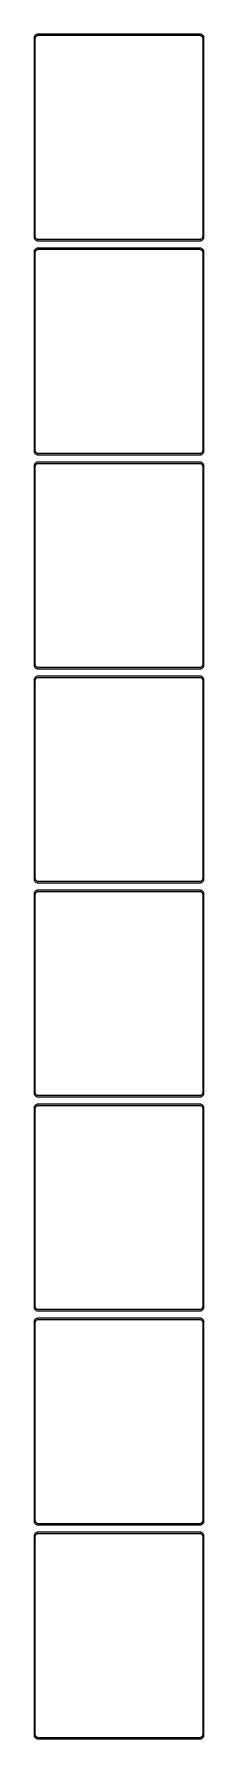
# Model space of a CAD drawing. Header units: metres. Extents: x -105 to 105, y 3833 to 7783.
# Drawn here: x -105 to 105, y 5681 to 7783 of the extents above; entities that cross this region are included whole.
import ezdxf

# ---------------------------------------------------------------- set-up
doc = ezdxf.new("R2010")
doc.units = ezdxf.units.M

msp = doc.modelspace()

# ---------------------------------------------------------------- linework, layer by layer
for p, q in [((-104.045, 7781.44), (-104.382, 7780.91)), ((-103.645, 7781.92), (-104.045, 7781.44)), ((-103.187, 7782.35), (-103.645, 7781.92)), ((-102.679, 7782.72), (-103.187, 7782.35)), ((-102.129, 7783.02), (-102.679, 7782.72)), ((-102.416, 7780.74), (-102.05, 7781.08)), ((-101.545, 7783.26), (-102.129, 7783.02)), ((-102.05, 7781.08), (-101.643, 7781.38)), ((-101.643, 7781.38), (-101.203, 7781.62)), ((-100.937, 7783.41), (-101.545, 7783.26)), ((-101.203, 7781.62), (-100.736, 7781.8)), ((-100.314, 7783.49), (-100.937, 7783.41)), ((-100.736, 7781.8), (-100.25, 7781.93)), ((100.314, 7783.49), (-100.314, 7783.49)), ((-100.25, 7781.93), (-99.7512, 7781.99)), ((-99.7512, 7781.99), (99.7512, 7781.99)), ((99.7512, 7781.99), (100.25, 7781.93)), ((100.25, 7781.93), (100.736, 7781.8)), ((100.937, 7783.41), (100.314, 7783.49)), ((100.736, 7781.8), (101.203, 7781.62)), ((101.545, 7783.26), (100.937, 7783.41)), ((101.203, 7781.62), (101.643, 7781.38)), ((102.129, 7783.02), (101.545, 7783.26)), ((101.643, 7781.38), (102.05, 7781.08)), ((102.05, 7781.08), (102.416, 7780.74)), ((102.679, 7782.72), (102.129, 7783.02)), ((103.187, 7782.35), (102.679, 7782.72)), ((103.645, 7781.92), (103.187, 7782.35)), ((104.045, 7781.44), (103.645, 7781.92)), ((104.382, 7780.91), (104.045, 7781.44)), ((-104.961, 7779.13), (-105, 7778.5)), ((-105, 7778.5), (-105, 7533.5)), ((-104.843, 7779.74), (-104.961, 7779.13)), ((-104.649, 7780.34), (-104.843, 7779.74)), ((-104.382, 7780.91), (-104.649, 7780.34)), ((-103.5, 7778), (-103.468, 7778.5)), ((-103.5, 7534), (-103.5, 7778)), ((-103.468, 7778.5), (-103.374, 7778.99)), ((-103.374, 7778.99), (-103.219, 7779.47)), ((-103.219, 7779.47), (-103.005, 7779.93)), ((-103.005, 7779.93), (-102.736, 7780.35)), ((-102.736, 7780.35), (-102.416, 7780.74)), ((102.416, 7780.74), (102.736, 7780.35)), ((102.736, 7780.35), (103.005, 7779.93)), ((103.005, 7779.93), (103.219, 7779.47)), ((103.219, 7779.47), (103.374, 7778.99)), ((103.374, 7778.99), (103.468, 7778.5)), ((103.468, 7778.5), (103.5, 7778)), ((103.5, 7778), (103.5, 7534)), ((104.649, 7780.34), (104.382, 7780.91)), ((104.843, 7779.74), (104.649, 7780.34)), ((104.961, 7779.13), (104.843, 7779.74)), ((105, 7778.5), (104.961, 7779.13)), ((105, 7533.5), (105, 7778.5)), ((-105, 7533.5), (-104.961, 7532.87)), ((-104.961, 7532.87), (-104.843, 7532.26)), ((-104.843, 7532.26), (-104.649, 7531.66)), ((-104.649, 7531.66), (-104.382, 7531.09)), ((-104.382, 7531.09), (-104.045, 7530.56)), ((-104.045, 7530.56), (-103.645, 7530.08)), ((-103.645, 7530.08), (-103.187, 7529.65)), ((-103.468, 7533.5), (-103.5, 7534)), ((-103.374, 7533.01), (-103.468, 7533.5)), ((-103.219, 7532.53), (-103.374, 7533.01)), ((-103.005, 7532.07), (-103.219, 7532.53)), ((-103.187, 7529.65), (-102.679, 7529.28)), ((-102.736, 7531.65), (-103.005, 7532.07)), ((-102.416, 7531.26), (-102.736, 7531.65)), ((-102.679, 7529.28), (-102.129, 7528.98)), ((-102.05, 7530.92), (-102.416, 7531.26)), ((-102.129, 7528.98), (-101.545, 7528.74)), ((-101.643, 7530.62), (-102.05, 7530.92)), ((-101.203, 7530.38), (-101.643, 7530.62)), ((-101.545, 7528.74), (-100.937, 7528.59)), ((-100.736, 7530.2), (-101.203, 7530.38)), ((-100.25, 7530.07), (-100.736, 7530.2)), ((-99.7512, 7530.01), (-100.25, 7530.07)), ((99.7512, 7530.01), (-99.7512, 7530.01)), ((100.25, 7530.07), (99.7512, 7530.01)), ((100.736, 7530.2), (100.25, 7530.07)), ((101.203, 7530.38), (100.736, 7530.2)), ((100.937, 7528.59), (101.545, 7528.74)), ((101.643, 7530.62), (101.203, 7530.38)), ((101.545, 7528.74), (102.129, 7528.98)), ((102.05, 7530.92), (101.643, 7530.62)), ((102.416, 7531.26), (102.05, 7530.92)), ((102.129, 7528.98), (102.679, 7529.28)), ((102.736, 7531.65), (102.416, 7531.26)), ((102.679, 7529.28), (103.187, 7529.65)), ((103.005, 7532.07), (102.736, 7531.65)), ((103.219, 7532.53), (103.005, 7532.07)), ((103.187, 7529.65), (103.645, 7530.08)), ((103.374, 7533.01), (103.219, 7532.53)), ((103.468, 7533.5), (103.374, 7533.01)), ((103.5, 7534), (103.468, 7533.5)), ((103.645, 7530.08), (104.045, 7530.56)), ((104.045, 7530.56), (104.382, 7531.09)), ((104.382, 7531.09), (104.649, 7531.66)), ((104.649, 7531.66), (104.843, 7532.26)), ((104.843, 7532.26), (104.961, 7532.87)), ((104.961, 7532.87), (105, 7533.5)), ((-104.961, 7515.13), (-105, 7514.5)), ((-105, 7514.5), (-105, 7269.5)), ((-104.843, 7515.74), (-104.961, 7515.13)), ((-104.649, 7516.34), (-104.843, 7515.74)), ((-104.382, 7516.91), (-104.649, 7516.34)), ((-104.045, 7517.44), (-104.382, 7516.91)), ((-103.645, 7517.92), (-104.045, 7517.44)), ((-103.187, 7518.35), (-103.645, 7517.92)), ((-103.5, 7514), (-103.468, 7514.5)), ((-103.5, 7270), (-103.5, 7514)), ((-103.468, 7514.5), (-103.374, 7514.99)), ((-103.374, 7514.99), (-103.219, 7515.47)), ((-103.219, 7515.47), (-103.005, 7515.93)), ((-102.679, 7518.72), (-103.187, 7518.35)), ((-103.005, 7515.93), (-102.736, 7516.35)), ((-102.736, 7516.35), (-102.416, 7516.74)), ((-102.129, 7519.02), (-102.679, 7518.72)), ((-102.416, 7516.74), (-102.05, 7517.08)), ((-101.545, 7519.26), (-102.129, 7519.02)), ((-102.05, 7517.08), (-101.643, 7517.38)), ((-101.643, 7517.38), (-101.203, 7517.62)), ((-100.937, 7519.41), (-101.545, 7519.26)), ((-101.203, 7517.62), (-100.736, 7517.8)), ((-100.937, 7528.59), (-100.314, 7528.51)), ((-100.314, 7519.49), (-100.937, 7519.41)), ((-100.736, 7517.8), (-100.25, 7517.93)), ((-100.314, 7528.51), (100.314, 7528.51)), ((100.314, 7519.49), (-100.314, 7519.49)), ((-100.25, 7517.93), (-99.7512, 7517.99)), ((-99.7512, 7517.99), (99.7512, 7517.99)), ((99.7512, 7517.99), (100.25, 7517.93)), ((100.25, 7517.93), (100.736, 7517.8)), ((100.314, 7528.51), (100.937, 7528.59)), ((100.937, 7519.41), (100.314, 7519.49)), ((100.736, 7517.8), (101.203, 7517.62)), ((101.545, 7519.26), (100.937, 7519.41)), ((101.203, 7517.62), (101.643, 7517.38)), ((102.129, 7519.02), (101.545, 7519.26)), ((101.643, 7517.38), (102.05, 7517.08)), ((102.05, 7517.08), (102.416, 7516.74)), ((102.679, 7518.72), (102.129, 7519.02)), ((102.416, 7516.74), (102.736, 7516.35)), ((103.187, 7518.35), (102.679, 7518.72)), ((102.736, 7516.35), (103.005, 7515.93)), ((103.005, 7515.93), (103.219, 7515.47)), ((103.645, 7517.92), (103.187, 7518.35)), ((103.219, 7515.47), (103.374, 7514.99)), ((103.374, 7514.99), (103.468, 7514.5)), ((103.468, 7514.5), (103.5, 7514)), ((103.5, 7514), (103.5, 7270)), ((104.045, 7517.44), (103.645, 7517.92)), ((104.382, 7516.91), (104.045, 7517.44)), ((104.649, 7516.34), (104.382, 7516.91)), ((104.843, 7515.74), (104.649, 7516.34)), ((104.961, 7515.13), (104.843, 7515.74)), ((105, 7514.5), (104.961, 7515.13)), ((105, 7269.5), (105, 7514.5)), ((-105, 7269.5), (-104.961, 7268.87)), ((-104.961, 7268.87), (-104.843, 7268.26)), ((-104.843, 7268.26), (-104.649, 7267.66)), ((-104.649, 7267.66), (-104.382, 7267.09)), ((-104.382, 7267.09), (-104.045, 7266.56)), ((-104.045, 7266.56), (-103.645, 7266.08)), ((-103.645, 7266.08), (-103.187, 7265.65)), ((-103.468, 7269.5), (-103.5, 7270)), ((-103.374, 7269.01), (-103.468, 7269.5)), ((-103.219, 7268.53), (-103.374, 7269.01)), ((-103.005, 7268.07), (-103.219, 7268.53)), ((-103.187, 7265.65), (-102.679, 7265.28)), ((-102.736, 7267.65), (-103.005, 7268.07)), ((-102.416, 7267.26), (-102.736, 7267.65)), ((-102.679, 7265.28), (-102.129, 7264.98)), ((-102.05, 7266.92), (-102.416, 7267.26)), ((-102.129, 7264.98), (-101.545, 7264.74)), ((-101.643, 7266.62), (-102.05, 7266.92)), ((-101.203, 7266.38), (-101.643, 7266.62)), ((-101.545, 7264.74), (-100.937, 7264.59)), ((-100.937, 7255.41), (-101.545, 7255.26)), ((-100.736, 7266.2), (-101.203, 7266.38)), ((-100.937, 7264.59), (-100.314, 7264.51)), ((-100.314, 7255.49), (-100.937, 7255.41)), ((-100.25, 7266.07), (-100.736, 7266.2)), ((-100.314, 7264.51), (100.314, 7264.51)), ((100.314, 7255.49), (-100.314, 7255.49)), ((-99.7512, 7266.01), (-100.25, 7266.07)), ((99.7512, 7266.01), (-99.7512, 7266.01)), ((100.25, 7266.07), (99.7512, 7266.01)), ((100.736, 7266.2), (100.25, 7266.07)), ((100.314, 7264.51), (100.937, 7264.59)), ((100.937, 7255.41), (100.314, 7255.49)), ((101.203, 7266.38), (100.736, 7266.2)), ((100.937, 7264.59), (101.545, 7264.74)), ((101.545, 7255.26), (100.937, 7255.41)), ((101.643, 7266.62), (101.203, 7266.38)), ((101.545, 7264.74), (102.129, 7264.98)), ((102.05, 7266.92), (101.643, 7266.62)), ((102.416, 7267.26), (102.05, 7266.92)), ((102.129, 7264.98), (102.679, 7265.28)), ((102.736, 7267.65), (102.416, 7267.26)), ((102.679, 7265.28), (103.187, 7265.65)), ((103.005, 7268.07), (102.736, 7267.65)), ((103.219, 7268.53), (103.005, 7268.07)), ((103.187, 7265.65), (103.645, 7266.08)), ((103.374, 7269.01), (103.219, 7268.53)), ((103.468, 7269.5), (103.374, 7269.01)), ((103.5, 7270), (103.468, 7269.5)), ((103.645, 7266.08), (104.045, 7266.56)), ((104.045, 7266.56), (104.382, 7267.09)), ((104.382, 7267.09), (104.649, 7267.66)), ((104.649, 7267.66), (104.843, 7268.26)), ((104.843, 7268.26), (104.961, 7268.87)), ((104.961, 7268.87), (105, 7269.5)), ((-104.961, 7251.13), (-105, 7250.5)), ((-105, 7250.5), (-105, 7005.5)), ((-104.843, 7251.74), (-104.961, 7251.13)), ((-104.649, 7252.34), (-104.843, 7251.74)), ((-104.382, 7252.91), (-104.649, 7252.34)), ((-104.045, 7253.44), (-104.382, 7252.91)), ((-103.645, 7253.92), (-104.045, 7253.44)), ((-103.187, 7254.35), (-103.645, 7253.92)), ((-103.5, 7250), (-103.468, 7250.5)), ((-103.5, 7006), (-103.5, 7250)), ((-103.468, 7250.5), (-103.374, 7250.99)), ((-103.374, 7250.99), (-103.219, 7251.47)), ((-103.219, 7251.47), (-103.005, 7251.93)), ((-102.679, 7254.72), (-103.187, 7254.35)), ((-103.005, 7251.93), (-102.736, 7252.35)), ((-102.736, 7252.35), (-102.416, 7252.74)), ((-102.129, 7255.02), (-102.679, 7254.72)), ((-102.416, 7252.74), (-102.05, 7253.08)), ((-101.545, 7255.26), (-102.129, 7255.02)), ((-102.05, 7253.08), (-101.643, 7253.38)), ((-101.643, 7253.38), (-101.203, 7253.62)), ((-101.203, 7253.62), (-100.736, 7253.8)), ((-100.736, 7253.8), (-100.25, 7253.93)), ((-100.25, 7253.93), (-99.7512, 7253.99)), ((-99.7512, 7253.99), (99.7512, 7253.99)), ((99.7512, 7253.99), (100.25, 7253.93)), ((100.25, 7253.93), (100.736, 7253.8)), ((100.736, 7253.8), (101.203, 7253.62)), ((101.203, 7253.62), (101.643, 7253.38)), ((102.129, 7255.02), (101.545, 7255.26)), ((101.643, 7253.38), (102.05, 7253.08)), ((102.05, 7253.08), (102.416, 7252.74)), ((102.679, 7254.72), (102.129, 7255.02)), ((102.416, 7252.74), (102.736, 7252.35)), ((103.187, 7254.35), (102.679, 7254.72)), ((102.736, 7252.35), (103.005, 7251.93)), ((103.005, 7251.93), (103.219, 7251.47)), ((103.645, 7253.92), (103.187, 7254.35)), ((103.219, 7251.47), (103.374, 7250.99)), ((103.374, 7250.99), (103.468, 7250.5)), ((103.468, 7250.5), (103.5, 7250)), ((103.5, 7250), (103.5, 7006)), ((104.045, 7253.44), (103.645, 7253.92)), ((104.382, 7252.91), (104.045, 7253.44)), ((104.649, 7252.34), (104.382, 7252.91)), ((104.843, 7251.74), (104.649, 7252.34)), ((104.961, 7251.13), (104.843, 7251.74)), ((105, 7250.5), (104.961, 7251.13)), ((105, 7005.5), (105, 7250.5)), ((-105, 7005.5), (-104.961, 7004.87)), ((-104.961, 7004.87), (-104.843, 7004.26)), ((-104.843, 7004.26), (-104.649, 7003.66)), ((-104.649, 7003.66), (-104.382, 7003.09)), ((-104.382, 7003.09), (-104.045, 7002.56)), ((-103.468, 7005.5), (-103.5, 7006)), ((-103.374, 7005.01), (-103.468, 7005.5)), ((-103.219, 7004.53), (-103.374, 7005.01)), ((-103.005, 7004.07), (-103.219, 7004.53)), ((-102.736, 7003.65), (-103.005, 7004.07)), ((-102.416, 7003.26), (-102.736, 7003.65)), ((-102.05, 7002.92), (-102.416, 7003.26)), ((102.416, 7003.26), (102.05, 7002.92)), ((102.736, 7003.65), (102.416, 7003.26)), ((103.005, 7004.07), (102.736, 7003.65)), ((103.219, 7004.53), (103.005, 7004.07)), ((103.374, 7005.01), (103.219, 7004.53)), ((103.468, 7005.5), (103.374, 7005.01)), ((103.5, 7006), (103.468, 7005.5)), ((104.045, 7002.56), (104.382, 7003.09)), ((104.382, 7003.09), (104.649, 7003.66)), ((104.649, 7003.66), (104.843, 7004.26)), ((104.843, 7004.26), (104.961, 7004.87)), ((104.961, 7004.87), (105, 7005.5)), ((-104.961, 6987.13), (-105, 6986.5)), ((-105, 6986.5), (-105, 6741.5)), ((-104.843, 6987.74), (-104.961, 6987.13)), ((-104.649, 6988.34), (-104.843, 6987.74)), ((-104.382, 6988.91), (-104.649, 6988.34)), ((-104.045, 6989.44), (-104.382, 6988.91)), ((-104.045, 7002.56), (-103.645, 7002.08)), ((-103.645, 6989.92), (-104.045, 6989.44)), ((-103.645, 7002.08), (-103.187, 7001.65)), ((-103.187, 6990.35), (-103.645, 6989.92)), ((-103.5, 6986), (-103.468, 6986.5)), ((-103.5, 6742), (-103.5, 6986)), ((-103.468, 6986.5), (-103.374, 6986.99)), ((-103.374, 6986.99), (-103.219, 6987.47)), ((-103.219, 6987.47), (-103.005, 6987.93)), ((-103.187, 7001.65), (-102.679, 7001.28)), ((-102.679, 6990.72), (-103.187, 6990.35)), ((-103.005, 6987.93), (-102.736, 6988.35)), ((-102.736, 6988.35), (-102.416, 6988.74)), ((-102.679, 7001.28), (-102.129, 7000.98)), ((-102.129, 6991.02), (-102.679, 6990.72)), ((-102.416, 6988.74), (-102.05, 6989.08)), ((-102.129, 7000.98), (-101.545, 7000.74)), ((-101.545, 6991.26), (-102.129, 6991.02)), ((-101.643, 7002.62), (-102.05, 7002.92)), ((-102.05, 6989.08), (-101.643, 6989.38)), ((-101.203, 7002.38), (-101.643, 7002.62)), ((-101.643, 6989.38), (-101.203, 6989.62)), ((-101.545, 7000.74), (-100.937, 7000.59)), ((-100.937, 6991.41), (-101.545, 6991.26)), ((-100.736, 7002.2), (-101.203, 7002.38)), ((-101.203, 6989.62), (-100.736, 6989.8)), ((-100.937, 7000.59), (-100.314, 7000.51)), ((-100.314, 6991.49), (-100.937, 6991.41)), ((-100.25, 7002.07), (-100.736, 7002.2)), ((-100.736, 6989.8), (-100.25, 6989.93)), ((-100.314, 7000.51), (100.314, 7000.51)), ((100.314, 6991.49), (-100.314, 6991.49)), ((-99.7512, 7002.01), (-100.25, 7002.07)), ((-100.25, 6989.93), (-99.7512, 6989.99)), ((99.7512, 7002.01), (-99.7512, 7002.01)), ((-99.7512, 6989.99), (99.7512, 6989.99)), ((100.25, 7002.07), (99.7512, 7002.01)), ((99.7512, 6989.99), (100.25, 6989.93)), ((100.736, 7002.2), (100.25, 7002.07)), ((100.25, 6989.93), (100.736, 6989.8)), ((100.314, 7000.51), (100.937, 7000.59)), ((100.937, 6991.41), (100.314, 6991.49)), ((101.203, 7002.38), (100.736, 7002.2)), ((100.736, 6989.8), (101.203, 6989.62)), ((100.937, 7000.59), (101.545, 7000.74)), ((101.545, 6991.26), (100.937, 6991.41)), ((101.643, 7002.62), (101.203, 7002.38)), ((101.203, 6989.62), (101.643, 6989.38)), ((101.545, 7000.74), (102.129, 7000.98)), ((102.129, 6991.02), (101.545, 6991.26)), ((102.05, 7002.92), (101.643, 7002.62)), ((101.643, 6989.38), (102.05, 6989.08)), ((102.05, 6989.08), (102.416, 6988.74)), ((102.129, 7000.98), (102.679, 7001.28)), ((102.679, 6990.72), (102.129, 6991.02)), ((102.416, 6988.74), (102.736, 6988.35)), ((102.679, 7001.28), (103.187, 7001.65)), ((103.187, 6990.35), (102.679, 6990.72)), ((102.736, 6988.35), (103.005, 6987.93)), ((103.005, 6987.93), (103.219, 6987.47)), ((103.187, 7001.65), (103.645, 7002.08)), ((103.645, 6989.92), (103.187, 6990.35)), ((103.219, 6987.47), (103.374, 6986.99)), ((103.374, 6986.99), (103.468, 6986.5)), ((103.468, 6986.5), (103.5, 6986)), ((103.5, 6986), (103.5, 6742)), ((103.645, 7002.08), (104.045, 7002.56)), ((104.045, 6989.44), (103.645, 6989.92)), ((104.382, 6988.91), (104.045, 6989.44)), ((104.649, 6988.34), (104.382, 6988.91)), ((104.843, 6987.74), (104.649, 6988.34)), ((104.961, 6987.13), (104.843, 6987.74)), ((105, 6986.5), (104.961, 6987.13)), ((105, 6741.5), (105, 6986.5)), ((-105, 6741.5), (-104.961, 6740.87)), ((-104.961, 6740.87), (-104.843, 6740.26)), ((-104.843, 6740.26), (-104.649, 6739.66)), ((-104.649, 6739.66), (-104.382, 6739.09)), ((-104.382, 6739.09), (-104.045, 6738.56)), ((-104.045, 6738.56), (-103.645, 6738.08)), ((-103.645, 6738.08), (-103.187, 6737.65)), ((-103.468, 6741.5), (-103.5, 6742)), ((-103.374, 6741.01), (-103.468, 6741.5)), ((-103.219, 6740.53), (-103.374, 6741.01)), ((-103.005, 6740.07), (-103.219, 6740.53)), ((-103.187, 6737.65), (-102.679, 6737.28)), ((-102.736, 6739.65), (-103.005, 6740.07)), ((-102.416, 6739.26), (-102.736, 6739.65)), ((-102.679, 6737.28), (-102.129, 6736.98)), ((-102.05, 6738.92), (-102.416, 6739.26)), ((-102.129, 6736.98), (-101.545, 6736.74)), ((-101.643, 6738.62), (-102.05, 6738.92)), ((-101.203, 6738.38), (-101.643, 6738.62)), ((-101.545, 6736.74), (-100.937, 6736.59)), ((-100.736, 6738.2), (-101.203, 6738.38)), ((-100.937, 6736.59), (-100.314, 6736.51)), ((-100.25, 6738.07), (-100.736, 6738.2)), ((-100.314, 6736.51), (100.314, 6736.51)), ((-99.7512, 6738.01), (-100.25, 6738.07)), ((99.7512, 6738.01), (-99.7512, 6738.01)), ((100.25, 6738.07), (99.7512, 6738.01)), ((100.736, 6738.2), (100.25, 6738.07)), ((100.314, 6736.51), (100.937, 6736.59)), ((101.203, 6738.38), (100.736, 6738.2)), ((100.937, 6736.59), (101.545, 6736.74)), ((101.643, 6738.62), (101.203, 6738.38)), ((101.545, 6736.74), (102.129, 6736.98)), ((102.05, 6738.92), (101.643, 6738.62)), ((102.416, 6739.26), (102.05, 6738.92)), ((102.129, 6736.98), (102.679, 6737.28)), ((102.736, 6739.65), (102.416, 6739.26)), ((102.679, 6737.28), (103.187, 6737.65)), ((103.005, 6740.07), (102.736, 6739.65)), ((103.219, 6740.53), (103.005, 6740.07)), ((103.187, 6737.65), (103.645, 6738.08)), ((103.374, 6741.01), (103.219, 6740.53)), ((103.468, 6741.5), (103.374, 6741.01)), ((103.5, 6742), (103.468, 6741.5)), ((103.645, 6738.08), (104.045, 6738.56)), ((104.045, 6738.56), (104.382, 6739.09)), ((104.382, 6739.09), (104.649, 6739.66)), ((104.649, 6739.66), (104.843, 6740.26)), ((104.843, 6740.26), (104.961, 6740.87)), ((104.961, 6740.87), (105, 6741.5)), ((-104.961, 6723.13), (-105, 6722.5)), ((-105, 6722.5), (-105, 6477.5)), ((-104.843, 6723.74), (-104.961, 6723.13)), ((-104.649, 6724.34), (-104.843, 6723.74)), ((-104.382, 6724.91), (-104.649, 6724.34)), ((-104.045, 6725.44), (-104.382, 6724.91)), ((-103.645, 6725.92), (-104.045, 6725.44)), ((-103.187, 6726.35), (-103.645, 6725.92)), ((-103.5, 6722), (-103.468, 6722.5)), ((-103.5, 6478), (-103.5, 6722)), ((-103.468, 6722.5), (-103.374, 6722.99)), ((-103.374, 6722.99), (-103.219, 6723.47)), ((-103.219, 6723.47), (-103.005, 6723.93)), ((-102.679, 6726.72), (-103.187, 6726.35)), ((-103.005, 6723.93), (-102.736, 6724.35)), ((-102.736, 6724.35), (-102.416, 6724.74)), ((-102.129, 6727.02), (-102.679, 6726.72)), ((-102.416, 6724.74), (-102.05, 6725.08)), ((-101.545, 6727.26), (-102.129, 6727.02)), ((-102.05, 6725.08), (-101.643, 6725.38)), ((-101.643, 6725.38), (-101.203, 6725.62)), ((-100.937, 6727.41), (-101.545, 6727.26)), ((-101.203, 6725.62), (-100.736, 6725.8)), ((-100.314, 6727.49), (-100.937, 6727.41)), ((-100.736, 6725.8), (-100.25, 6725.93)), ((100.314, 6727.49), (-100.314, 6727.49)), ((-100.25, 6725.93), (-99.7512, 6725.99)), ((-99.7512, 6725.99), (99.7512, 6725.99)), ((99.7512, 6725.99), (100.25, 6725.93)), ((100.25, 6725.93), (100.736, 6725.8)), ((100.937, 6727.41), (100.314, 6727.49)), ((100.736, 6725.8), (101.203, 6725.62)), ((101.545, 6727.26), (100.937, 6727.41)), ((101.203, 6725.62), (101.643, 6725.38)), ((102.129, 6727.02), (101.545, 6727.26)), ((101.643, 6725.38), (102.05, 6725.08)), ((102.05, 6725.08), (102.416, 6724.74)), ((102.679, 6726.72), (102.129, 6727.02)), ((102.416, 6724.74), (102.736, 6724.35)), ((103.187, 6726.35), (102.679, 6726.72)), ((102.736, 6724.35), (103.005, 6723.93)), ((103.005, 6723.93), (103.219, 6723.47)), ((103.645, 6725.92), (103.187, 6726.35)), ((103.219, 6723.47), (103.374, 6722.99)), ((103.374, 6722.99), (103.468, 6722.5)), ((103.468, 6722.5), (103.5, 6722)), ((103.5, 6722), (103.5, 6478)), ((104.045, 6725.44), (103.645, 6725.92)), ((104.382, 6724.91), (104.045, 6725.44)), ((104.649, 6724.34), (104.382, 6724.91)), ((104.843, 6723.74), (104.649, 6724.34)), ((104.961, 6723.13), (104.843, 6723.74)), ((105, 6722.5), (104.961, 6723.13)), ((105, 6477.5), (105, 6722.5)), ((-105, 6477.5), (-104.961, 6476.87)), ((-103.468, 6477.5), (-103.5, 6478)), ((-103.374, 6477.01), (-103.468, 6477.5)), ((103.468, 6477.5), (103.374, 6477.01)), ((103.5, 6478), (103.468, 6477.5)), ((104.961, 6476.87), (105, 6477.5)), ((-104.961, 6459.13), (-105, 6458.5)), ((-105, 6458.5), (-105, 6213.5)), ((-104.961, 6476.87), (-104.843, 6476.26)), ((-104.843, 6459.74), (-104.961, 6459.13)), ((-104.843, 6476.26), (-104.649, 6475.66)), ((-104.649, 6460.34), (-104.843, 6459.74)), ((-104.649, 6475.66), (-104.382, 6475.09)), ((-104.382, 6460.91), (-104.649, 6460.34)), ((-104.382, 6475.09), (-104.045, 6474.56)), ((-104.045, 6461.44), (-104.382, 6460.91)), ((-104.045, 6474.56), (-103.645, 6474.08)), ((-103.645, 6461.92), (-104.045, 6461.44)), ((-103.645, 6474.08), (-103.187, 6473.65)), ((-103.187, 6462.35), (-103.645, 6461.92)), ((-103.5, 6458), (-103.468, 6458.5)), ((-103.5, 6214), (-103.5, 6458)), ((-103.468, 6458.5), (-103.374, 6458.99)), ((-103.219, 6476.53), (-103.374, 6477.01)), ((-103.374, 6458.99), (-103.219, 6459.47)), ((-103.005, 6476.07), (-103.219, 6476.53)), ((-103.219, 6459.47), (-103.005, 6459.93)), ((-103.187, 6473.65), (-102.679, 6473.28)), ((-102.679, 6462.72), (-103.187, 6462.35)), ((-102.736, 6475.65), (-103.005, 6476.07)), ((-103.005, 6459.93), (-102.736, 6460.35)), ((-102.416, 6475.26), (-102.736, 6475.65)), ((-102.736, 6460.35), (-102.416, 6460.74)), ((-102.679, 6473.28), (-102.129, 6472.98)), ((-102.129, 6463.02), (-102.679, 6462.72)), ((-102.05, 6474.92), (-102.416, 6475.26)), ((-102.416, 6460.74), (-102.05, 6461.08)), ((-102.129, 6472.98), (-101.545, 6472.74)), ((-101.545, 6463.26), (-102.129, 6463.02)), ((-101.643, 6474.62), (-102.05, 6474.92)), ((-102.05, 6461.08), (-101.643, 6461.38)), ((-101.203, 6474.38), (-101.643, 6474.62)), ((-101.643, 6461.38), (-101.203, 6461.62)), ((-101.545, 6472.74), (-100.937, 6472.59)), ((-100.937, 6463.41), (-101.545, 6463.26)), ((-100.736, 6474.2), (-101.203, 6474.38)), ((-101.203, 6461.62), (-100.736, 6461.8)), ((-100.937, 6472.59), (-100.314, 6472.51)), ((-100.314, 6463.49), (-100.937, 6463.41)), ((-100.25, 6474.07), (-100.736, 6474.2)), ((-100.736, 6461.8), (-100.25, 6461.93)), ((-100.314, 6472.51), (100.314, 6472.51)), ((100.314, 6463.49), (-100.314, 6463.49)), ((-99.7512, 6474.01), (-100.25, 6474.07)), ((-100.25, 6461.93), (-99.7512, 6461.99)), ((99.7512, 6474.01), (-99.7512, 6474.01)), ((-99.7512, 6461.99), (99.7512, 6461.99)), ((100.25, 6474.07), (99.7512, 6474.01)), ((99.7512, 6461.99), (100.25, 6461.93)), ((100.736, 6474.2), (100.25, 6474.07)), ((100.25, 6461.93), (100.736, 6461.8)), ((100.314, 6472.51), (100.937, 6472.59)), ((100.937, 6463.41), (100.314, 6463.49)), ((101.203, 6474.38), (100.736, 6474.2)), ((100.736, 6461.8), (101.203, 6461.62)), ((100.937, 6472.59), (101.545, 6472.74)), ((101.545, 6463.26), (100.937, 6463.41)), ((101.643, 6474.62), (101.203, 6474.38)), ((101.203, 6461.62), (101.643, 6461.38)), ((101.545, 6472.74), (102.129, 6472.98)), ((102.129, 6463.02), (101.545, 6463.26)), ((102.05, 6474.92), (101.643, 6474.62)), ((101.643, 6461.38), (102.05, 6461.08)), ((102.416, 6475.26), (102.05, 6474.92)), ((102.05, 6461.08), (102.416, 6460.74)), ((102.129, 6472.98), (102.679, 6473.28)), ((102.679, 6462.72), (102.129, 6463.02)), ((102.736, 6475.65), (102.416, 6475.26)), ((102.416, 6460.74), (102.736, 6460.35)), ((102.679, 6473.28), (103.187, 6473.65)), ((103.187, 6462.35), (102.679, 6462.72)), ((103.005, 6476.07), (102.736, 6475.65)), ((102.736, 6460.35), (103.005, 6459.93)), ((103.219, 6476.53), (103.005, 6476.07)), ((103.005, 6459.93), (103.219, 6459.47)), ((103.187, 6473.65), (103.645, 6474.08)), ((103.645, 6461.92), (103.187, 6462.35)), ((103.374, 6477.01), (103.219, 6476.53)), ((103.219, 6459.47), (103.374, 6458.99)), ((103.374, 6458.99), (103.468, 6458.5)), ((103.468, 6458.5), (103.5, 6458)), ((103.5, 6458), (103.5, 6214)), ((103.645, 6474.08), (104.045, 6474.56)), ((104.045, 6461.44), (103.645, 6461.92)), ((104.045, 6474.56), (104.382, 6475.09)), ((104.382, 6460.91), (104.045, 6461.44)), ((104.382, 6475.09), (104.649, 6475.66)), ((104.649, 6460.34), (104.382, 6460.91)), ((104.649, 6475.66), (104.843, 6476.26)), ((104.843, 6459.74), (104.649, 6460.34)), ((104.843, 6476.26), (104.961, 6476.87)), ((104.961, 6459.13), (104.843, 6459.74)), ((105, 6458.5), (104.961, 6459.13)), ((105, 6213.5), (105, 6458.5)), ((-105, 6213.5), (-104.961, 6212.87)), ((-104.961, 6212.87), (-104.843, 6212.26)), ((-104.843, 6212.26), (-104.649, 6211.66)), ((-104.649, 6211.66), (-104.382, 6211.09)), ((-104.382, 6211.09), (-104.045, 6210.56)), ((-104.045, 6210.56), (-103.645, 6210.08)), ((-103.645, 6210.08), (-103.187, 6209.65)), ((-103.468, 6213.5), (-103.5, 6214)), ((-103.374, 6213.01), (-103.468, 6213.5)), ((-103.219, 6212.53), (-103.374, 6213.01)), ((-103.005, 6212.07), (-103.219, 6212.53)), ((-103.187, 6209.65), (-102.679, 6209.28)), ((-102.736, 6211.65), (-103.005, 6212.07)), ((-102.416, 6211.26), (-102.736, 6211.65)), ((-102.679, 6209.28), (-102.129, 6208.98)), ((-102.05, 6210.92), (-102.416, 6211.26)), ((-102.129, 6208.98), (-101.545, 6208.74)), ((-101.643, 6210.62), (-102.05, 6210.92)), ((-101.203, 6210.38), (-101.643, 6210.62)), ((-101.545, 6208.74), (-100.937, 6208.59)), ((-100.736, 6210.2), (-101.203, 6210.38)), ((-100.937, 6208.59), (-100.314, 6208.51)), ((-100.25, 6210.07), (-100.736, 6210.2)), ((-100.314, 6208.51), (100.314, 6208.51)), ((-99.7512, 6210.01), (-100.25, 6210.07)), ((99.7512, 6210.01), (-99.7512, 6210.01)), ((100.25, 6210.07), (99.7512, 6210.01)), ((100.736, 6210.2), (100.25, 6210.07)), ((100.314, 6208.51), (100.937, 6208.59)), ((101.203, 6210.38), (100.736, 6210.2)), ((100.937, 6208.59), (101.545, 6208.74)), ((101.643, 6210.62), (101.203, 6210.38)), ((101.545, 6208.74), (102.129, 6208.98)), ((102.05, 6210.92), (101.643, 6210.62)), ((102.416, 6211.26), (102.05, 6210.92)), ((102.129, 6208.98), (102.679, 6209.28)), ((102.736, 6211.65), (102.416, 6211.26)), ((102.679, 6209.28), (103.187, 6209.65)), ((103.005, 6212.07), (102.736, 6211.65)), ((103.219, 6212.53), (103.005, 6212.07)), ((103.187, 6209.65), (103.645, 6210.08)), ((103.374, 6213.01), (103.219, 6212.53)), ((103.468, 6213.5), (103.374, 6213.01)), ((103.5, 6214), (103.468, 6213.5)), ((103.645, 6210.08), (104.045, 6210.56)), ((104.045, 6210.56), (104.382, 6211.09)), ((104.382, 6211.09), (104.649, 6211.66)), ((104.649, 6211.66), (104.843, 6212.26)), ((104.843, 6212.26), (104.961, 6212.87)), ((104.961, 6212.87), (105, 6213.5)), ((-104.961, 6195.13), (-105, 6194.5)), ((-105, 6194.5), (-105, 5949.5)), ((-104.843, 6195.74), (-104.961, 6195.13)), ((-104.649, 6196.34), (-104.843, 6195.74)), ((-104.382, 6196.91), (-104.649, 6196.34)), ((-104.045, 6197.44), (-104.382, 6196.91)), ((-103.645, 6197.92), (-104.045, 6197.44)), ((-103.187, 6198.35), (-103.645, 6197.92)), ((-103.5, 6194), (-103.468, 6194.5)), ((-103.5, 5950), (-103.5, 6194)), ((-103.468, 6194.5), (-103.374, 6194.99)), ((-103.374, 6194.99), (-103.219, 6195.47)), ((-103.219, 6195.47), (-103.005, 6195.93)), ((-102.679, 6198.72), (-103.187, 6198.35)), ((-103.005, 6195.93), (-102.736, 6196.35)), ((-102.736, 6196.35), (-102.416, 6196.74)), ((-102.129, 6199.02), (-102.679, 6198.72)), ((-102.416, 6196.74), (-102.05, 6197.08)), ((-101.545, 6199.26), (-102.129, 6199.02)), ((-102.05, 6197.08), (-101.643, 6197.38)), ((-101.643, 6197.38), (-101.203, 6197.62)), ((-100.937, 6199.41), (-101.545, 6199.26)), ((-101.203, 6197.62), (-100.736, 6197.8)), ((-100.314, 6199.49), (-100.937, 6199.41)), ((-100.736, 6197.8), (-100.25, 6197.93)), ((100.314, 6199.49), (-100.314, 6199.49)), ((-100.25, 6197.93), (-99.7512, 6197.99)), ((-99.7512, 6197.99), (99.7512, 6197.99)), ((99.7512, 6197.99), (100.25, 6197.93)), ((100.25, 6197.93), (100.736, 6197.8)), ((100.937, 6199.41), (100.314, 6199.49)), ((100.736, 6197.8), (101.203, 6197.62)), ((101.545, 6199.26), (100.937, 6199.41)), ((101.203, 6197.62), (101.643, 6197.38)), ((102.129, 6199.02), (101.545, 6199.26)), ((101.643, 6197.38), (102.05, 6197.08)), ((102.05, 6197.08), (102.416, 6196.74)), ((102.679, 6198.72), (102.129, 6199.02)), ((102.416, 6196.74), (102.736, 6196.35)), ((103.187, 6198.35), (102.679, 6198.72)), ((102.736, 6196.35), (103.005, 6195.93)), ((103.005, 6195.93), (103.219, 6195.47)), ((103.645, 6197.92), (103.187, 6198.35)), ((103.219, 6195.47), (103.374, 6194.99)), ((103.374, 6194.99), (103.468, 6194.5)), ((103.468, 6194.5), (103.5, 6194)), ((103.5, 6194), (103.5, 5950)), ((104.045, 6197.44), (103.645, 6197.92)), ((104.382, 6196.91), (104.045, 6197.44)), ((104.649, 6196.34), (104.382, 6196.91)), ((104.843, 6195.74), (104.649, 6196.34)), ((104.961, 6195.13), (104.843, 6195.74)), ((105, 6194.5), (104.961, 6195.13)), ((105, 5949.5), (105, 6194.5)), ((-105, 5949.5), (-104.961, 5948.87)), ((-104.961, 5931.13), (-105, 5930.5)), ((-105, 5930.5), (-105, 5685.5)), ((-104.961, 5948.87), (-104.843, 5948.26)), ((-104.843, 5931.74), (-104.961, 5931.13)), ((-104.843, 5948.26), (-104.649, 5947.66)), ((-104.649, 5932.34), (-104.843, 5931.74)), ((-104.649, 5947.66), (-104.382, 5947.09)), ((-104.382, 5932.91), (-104.649, 5932.34)), ((-104.382, 5947.09), (-104.045, 5946.56)), ((-104.045, 5933.44), (-104.382, 5932.91)), ((-104.045, 5946.56), (-103.645, 5946.08)), ((-103.645, 5933.92), (-104.045, 5933.44)), ((-103.645, 5946.08), (-103.187, 5945.65)), ((-103.187, 5934.35), (-103.645, 5933.92)), ((-103.468, 5949.5), (-103.5, 5950)), ((-103.5, 5930), (-103.468, 5930.5)), ((-103.374, 5949.01), (-103.468, 5949.5)), ((-103.468, 5930.5), (-103.374, 5930.99)), ((-103.219, 5948.53), (-103.374, 5949.01)), ((-103.374, 5930.99), (-103.219, 5931.47)), ((-103.005, 5948.07), (-103.219, 5948.53)), ((-103.219, 5931.47), (-103.005, 5931.93)), ((-103.187, 5945.65), (-102.679, 5945.28)), ((-102.679, 5934.72), (-103.187, 5934.35)), ((-102.736, 5947.65), (-103.005, 5948.07)), ((-103.005, 5931.93), (-102.736, 5932.35)), ((-102.416, 5947.26), (-102.736, 5947.65)), ((-102.736, 5932.35), (-102.416, 5932.74)), ((-102.679, 5945.28), (-102.129, 5944.98)), ((-102.129, 5935.02), (-102.679, 5934.72)), ((-102.05, 5946.92), (-102.416, 5947.26)), ((-102.416, 5932.74), (-102.05, 5933.08)), ((-102.129, 5944.98), (-101.545, 5944.74)), ((-101.545, 5935.26), (-102.129, 5935.02)), ((-101.643, 5946.62), (-102.05, 5946.92)), ((-102.05, 5933.08), (-101.643, 5933.38)), ((-101.203, 5946.38), (-101.643, 5946.62)), ((-101.643, 5933.38), (-101.203, 5933.62)), ((-101.545, 5944.74), (-100.937, 5944.59)), ((-100.937, 5935.41), (-101.545, 5935.26)), ((-100.736, 5946.2), (-101.203, 5946.38)), ((-101.203, 5933.62), (-100.736, 5933.8)), ((-100.937, 5944.59), (-100.314, 5944.51)), ((-100.314, 5935.49), (-100.937, 5935.41)), ((-100.25, 5946.07), (-100.736, 5946.2)), ((-100.736, 5933.8), (-100.25, 5933.93)), ((-100.314, 5944.51), (100.314, 5944.51)), ((100.314, 5935.49), (-100.314, 5935.49)), ((-99.7512, 5946.01), (-100.25, 5946.07)), ((-100.25, 5933.93), (-99.7512, 5933.99)), ((99.7512, 5946.01), (-99.7512, 5946.01)), ((-99.7512, 5933.99), (99.7512, 5933.99)), ((100.25, 5946.07), (99.7512, 5946.01)), ((99.7512, 5933.99), (100.25, 5933.93)), ((100.736, 5946.2), (100.25, 5946.07)), ((100.25, 5933.93), (100.736, 5933.8)), ((100.314, 5944.51), (100.937, 5944.59)), ((100.937, 5935.41), (100.314, 5935.49)), ((101.203, 5946.38), (100.736, 5946.2)), ((100.736, 5933.8), (101.203, 5933.62)), ((100.937, 5944.59), (101.545, 5944.74)), ((101.545, 5935.26), (100.937, 5935.41)), ((101.643, 5946.62), (101.203, 5946.38)), ((101.203, 5933.62), (101.643, 5933.38)), ((101.545, 5944.74), (102.129, 5944.98)), ((102.129, 5935.02), (101.545, 5935.26)), ((102.05, 5946.92), (101.643, 5946.62)), ((101.643, 5933.38), (102.05, 5933.08)), ((102.416, 5947.26), (102.05, 5946.92)), ((102.05, 5933.08), (102.416, 5932.74)), ((102.129, 5944.98), (102.679, 5945.28)), ((102.679, 5934.72), (102.129, 5935.02)), ((102.736, 5947.65), (102.416, 5947.26)), ((102.416, 5932.74), (102.736, 5932.35)), ((102.679, 5945.28), (103.187, 5945.65)), ((103.187, 5934.35), (102.679, 5934.72)), ((103.005, 5948.07), (102.736, 5947.65)), ((102.736, 5932.35), (103.005, 5931.93)), ((103.219, 5948.53), (103.005, 5948.07)), ((103.005, 5931.93), (103.219, 5931.47)), ((103.187, 5945.65), (103.645, 5946.08)), ((103.645, 5933.92), (103.187, 5934.35)), ((103.374, 5949.01), (103.219, 5948.53)), ((103.219, 5931.47), (103.374, 5930.99)), ((103.468, 5949.5), (103.374, 5949.01)), ((103.374, 5930.99), (103.468, 5930.5)), ((103.5, 5950), (103.468, 5949.5)), ((103.468, 5930.5), (103.5, 5930)), ((103.645, 5946.08), (104.045, 5946.56)), ((104.045, 5933.44), (103.645, 5933.92)), ((104.045, 5946.56), (104.382, 5947.09)), ((104.382, 5932.91), (104.045, 5933.44)), ((104.382, 5947.09), (104.649, 5947.66)), ((104.649, 5932.34), (104.382, 5932.91)), ((104.649, 5947.66), (104.843, 5948.26)), ((104.843, 5931.74), (104.649, 5932.34)), ((104.843, 5948.26), (104.961, 5948.87)), ((104.961, 5931.13), (104.843, 5931.74)), ((104.961, 5948.87), (105, 5949.5)), ((105, 5930.5), (104.961, 5931.13)), ((105, 5685.5), (105, 5930.5)), ((-103.5, 5686), (-103.5, 5930)), ((103.5, 5930), (103.5, 5686)), ((-105, 5685.5), (-104.961, 5684.87)), ((-104.961, 5684.87), (-104.843, 5684.26)), ((-104.843, 5684.26), (-104.649, 5683.66)), ((-104.649, 5683.66), (-104.382, 5683.09)), ((-104.382, 5683.09), (-104.045, 5682.56)), ((-104.045, 5682.56), (-103.645, 5682.08)), ((-103.645, 5682.08), (-103.187, 5681.65)), ((-103.468, 5685.5), (-103.5, 5686)), ((-103.374, 5685.01), (-103.468, 5685.5)), ((-103.219, 5684.53), (-103.374, 5685.01)), ((-103.005, 5684.07), (-103.219, 5684.53)), ((-103.187, 5681.65), (-102.679, 5681.28)), ((-102.736, 5683.65), (-103.005, 5684.07)), ((-102.416, 5683.26), (-102.736, 5683.65)), ((-102.679, 5681.28), (-102.129, 5680.98)), ((-102.05, 5682.92), (-102.416, 5683.26)), ((-102.129, 5680.98), (-101.545, 5680.74)), ((-101.643, 5682.62), (-102.05, 5682.92)), ((-101.203, 5682.38), (-101.643, 5682.62)), ((-101.545, 5680.74), (-100.937, 5680.59)), ((-100.736, 5682.2), (-101.203, 5682.38)), ((-100.937, 5680.59), (-100.314, 5680.51)), ((-100.25, 5682.07), (-100.736, 5682.2)), ((-100.314, 5680.51), (100.314, 5680.51)), ((-99.7512, 5682.01), (-100.25, 5682.07)), ((99.7512, 5682.01), (-99.7512, 5682.01)), ((100.25, 5682.07), (99.7512, 5682.01)), ((100.736, 5682.2), (100.25, 5682.07)), ((100.314, 5680.51), (100.937, 5680.59)), ((101.203, 5682.38), (100.736, 5682.2)), ((100.937, 5680.59), (101.545, 5680.74)), ((101.643, 5682.62), (101.203, 5682.38)), ((101.545, 5680.74), (102.129, 5680.98)), ((102.05, 5682.92), (101.643, 5682.62)), ((102.416, 5683.26), (102.05, 5682.92)), ((102.129, 5680.98), (102.679, 5681.28)), ((102.736, 5683.65), (102.416, 5683.26)), ((102.679, 5681.28), (103.187, 5681.65)), ((103.005, 5684.07), (102.736, 5683.65)), ((103.219, 5684.53), (103.005, 5684.07)), ((103.187, 5681.65), (103.645, 5682.08)), ((103.374, 5685.01), (103.219, 5684.53)), ((103.468, 5685.5), (103.374, 5685.01)), ((103.5, 5686), (103.468, 5685.5)), ((103.645, 5682.08), (104.045, 5682.56)), ((104.045, 5682.56), (104.382, 5683.09)), ((104.382, 5683.09), (104.649, 5683.66)), ((104.649, 5683.66), (104.843, 5684.26)), ((104.843, 5684.26), (104.961, 5684.87)), ((104.961, 5684.87), (105, 5685.5))]:
    msp.add_line(p, q)

doc.saveas('drawing.dxf')
